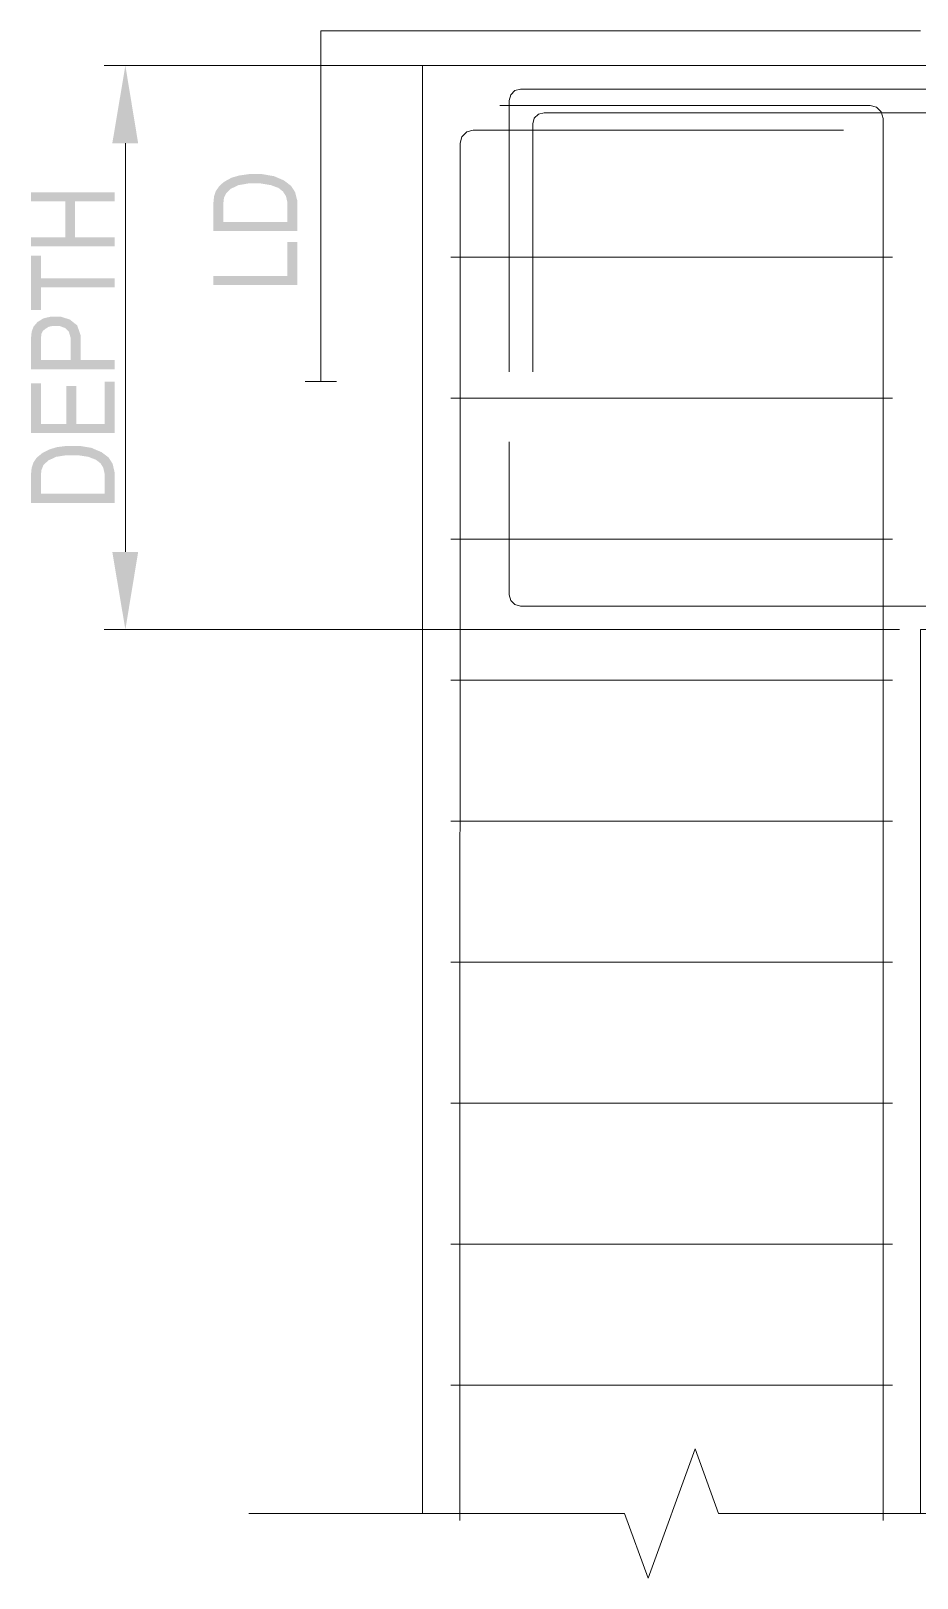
# Model space of a CAD drawing. Header units: millimetres. Extents: x 51.5 to 74.8, y 0.8 to 17.2.
# Drawn here: x 67.092 to 67.763, y 9.743 to 10.915 of the extents above; entities that cross this region are included whole.
import ezdxf

# ---------------------------------------------------------------- set-up
doc = ezdxf.new("R2010")
doc.units = ezdxf.units.MM
doc.layers.add('PDF_Geomertry', color=7, linetype='Continuous')
doc.layers.add('PDF_Solid Fills', color=7, linetype='Continuous')

msp = doc.modelspace()

# ---------------------------------------------------------------- hatches: boundary and pattern name
at = {"layer": 'PDF_Solid Fills', "transparency": 33554559}
h = msp.add_hatch(color=256, dxfattribs=at)
h.paths.add_polyline_path([(67.2936, 10.7629), (67.23, 10.7629), (67.23, 10.7809), (67.23, 10.7843), (67.2305, 10.7894), (67.2311, 10.7911), (67.2319, 10.7934), (67.2347, 10.7973), (67.2366, 10.799), (67.2387, 10.8006), (67.2437, 10.8033), (67.2469, 10.8043), (67.25, 10.8051), (67.2572, 10.8061), (67.2613, 10.8061), (67.2668, 10.8061), (67.2759, 10.8045), (67.2797, 10.8029), (67.2834, 10.8013), (67.2888, 10.7972), (67.2904, 10.7948), (67.2919, 10.7923), (67.2936, 10.7858), (67.2936, 10.7818)])
h.paths.add_polyline_path([(67.2861, 10.7698), (67.2861, 10.7809), (67.2861, 10.7843), (67.285, 10.7894), (67.2838, 10.7912), (67.2827, 10.7929), (67.2793, 10.7956), (67.2768, 10.7965), (67.2736, 10.7977), (67.2658, 10.799), (67.2613, 10.799), (67.2565, 10.799), (67.2488, 10.7977), (67.2461, 10.7963), (67.2433, 10.7951), (67.2397, 10.7916), (67.2387, 10.7895), (67.238, 10.7881), (67.2375, 10.7838), (67.2375, 10.7808), (67.2375, 10.7698)])
for points in [[(67.1552, 10.7513), (67.0918, 10.7513), (67.0918, 10.7583), (67.1177, 10.7583), (67.1177, 10.7854), (67.0918, 10.7854), (67.0918, 10.7923), (67.1552, 10.7923), (67.1552, 10.7854), (67.1252, 10.7854), (67.1252, 10.7583), (67.1552, 10.7583)], [(67.2936, 10.7222), (67.23, 10.7222), (67.23, 10.729), (67.2861, 10.729), (67.2861, 10.7547), (67.2936, 10.7547)], [(67.1552, 10.7202), (67.0993, 10.7202), (67.0993, 10.7031), (67.0918, 10.7031), (67.0918, 10.7444), (67.0993, 10.7444), (67.0993, 10.7272), (67.1552, 10.7272)], [(67.1552, 10.6099), (67.0918, 10.6099), (67.0918, 10.6476), (67.0993, 10.6476), (67.0993, 10.6169), (67.1186, 10.6169), (67.1186, 10.6456), (67.1261, 10.6456), (67.1261, 10.6169), (67.1477, 10.6169), (67.1477, 10.6488), (67.1552, 10.6488)]]:
    msp.add_hatch(color=256, dxfattribs=at).paths.add_polyline_path(points)
h = msp.add_hatch(color=256, dxfattribs=at)
h.paths.add_polyline_path([(67.1552, 10.6583), (67.0918, 10.6583), (67.0918, 10.678), (67.0918, 10.6815), (67.0923, 10.6866), (67.0929, 10.6883), (67.0937, 10.6905), (67.0968, 10.6941), (67.099, 10.6954), (67.1012, 10.6968), (67.1068, 10.6981), (67.11, 10.6981), (67.1143, 10.6981), (67.1213, 10.6959), (67.124, 10.6937), (67.1268, 10.6915), (67.1294, 10.684), (67.1294, 10.6786), (67.1294, 10.6652), (67.1552, 10.6652)])
h.paths.add_polyline_path([(67.1219, 10.6652), (67.1219, 10.6787), (67.1219, 10.6819), (67.1205, 10.6866), (67.119, 10.6881), (67.1176, 10.6895), (67.1133, 10.6911), (67.1104, 10.6911), (67.1084, 10.6911), (67.1052, 10.6904), (67.1038, 10.6895), (67.1026, 10.6888), (67.1007, 10.6872), (67.1002, 10.6861), (67.0997, 10.6851), (67.0993, 10.6813), (67.0993, 10.6786), (67.0993, 10.6652)])
h = msp.add_hatch(color=256, dxfattribs=at)
h.paths.add_polyline_path([(67.1552, 10.557), (67.0918, 10.557), (67.0918, 10.5751), (67.0918, 10.5784), (67.0923, 10.5836), (67.0929, 10.5852), (67.0936, 10.5876), (67.0963, 10.5915), (67.0984, 10.5931), (67.1004, 10.5948), (67.1055, 10.5974), (67.1086, 10.5984), (67.1116, 10.5993), (67.119, 10.6002), (67.1232, 10.6002), (67.1286, 10.6002), (67.1377, 10.5987), (67.1415, 10.597), (67.1452, 10.5955), (67.1505, 10.5915), (67.1522, 10.589), (67.1537, 10.5865), (67.1552, 10.5799), (67.1552, 10.5759)])
h.paths.add_polyline_path([(67.1477, 10.564), (67.1477, 10.5751), (67.1477, 10.5784), (67.1466, 10.5836), (67.1455, 10.5854), (67.1445, 10.587), (67.1409, 10.5898), (67.1386, 10.5906), (67.1354, 10.5919), (67.1276, 10.5931), (67.123, 10.5931), (67.1183, 10.5931), (67.1107, 10.5919), (67.1079, 10.5905), (67.1051, 10.5893), (67.1013, 10.5858), (67.1005, 10.5838), (67.0998, 10.5823), (67.0993, 10.578), (67.0993, 10.5749), (67.0993, 10.564)])

# ---------------------------------------------------------------- linework, layer by layer
at = {"layer": 'PDF_Geomertry', "lineweight": 0}
for points in [[(67.3113, 10.649), (67.3113, 10.9145), (67.7658, 10.9145)], [(67.7498, 10.8883), (67.1473, 10.8883)], [(67.3884, 9.7915), (67.3884, 10.8883), (67.7658, 10.8883), (70.6134, 10.8883), (70.8127, 10.8883), (70.9908, 10.8883), (72.9308, 10.8883)], [(72.9308, 10.4611), (70.9908, 10.4611), (70.9908, 9.7915), (70.8377, 9.7915), (70.82, 9.8404), (70.7843, 9.7426), (70.7665, 9.7915), (70.6134, 9.7915), (70.6134, 10.4611), (67.7658, 10.4611), (67.7658, 9.7915), (67.6127, 9.7915), (67.595, 9.8404), (67.5593, 9.7426), (67.5415, 9.7915), (67.3884, 9.7915), (67.3884, 10.8883), (70.8313, 10.8883), (73.308, 10.8883)], [(73.623, 10.8705), (72.164, 10.8705), (68.9159, 10.8705), (67.4626, 10.8705), (67.4584, 10.8693), (67.4552, 10.8662), (67.4541, 10.8619), (67.4541, 10.6563)], [(67.7373, 9.7863), (67.7373, 10.8483), (67.7359, 10.8533), (67.7323, 10.8569), (67.7275, 10.8581), (67.4469, 10.8581)], [(67.4719, 10.6563), (67.4719, 10.8441), (67.473, 10.8484), (67.4762, 10.8515), (67.4805, 10.8526), (68.6011, 10.8526), (68.6011, 10.8526)], [(67.1633, 10.8294), (67.1633, 10.5199)], [(67.7073, 10.8394), (67.4269, 10.8394), (67.4219, 10.838), (67.4183, 10.8344), (67.417, 10.8294), (67.4168, 9.7863)], [(67.4098, 10.7431), (67.7444, 10.7431)], [(67.3233, 10.649), (67.2995, 10.649)], [(67.4098, 10.6363), (67.7444, 10.6363)], [(67.4541, 10.6034), (67.4541, 10.4874), (67.4552, 10.4831), (67.4584, 10.4801), (67.4626, 10.4788), (71.2277, 10.4788)], [(67.4098, 10.5295), (67.7444, 10.5295)], [(67.7498, 10.4611), (67.1473, 10.4611)], [(67.1633, 10.4611), (67.1633, 10.4611)], [(67.4098, 10.4227), (67.7444, 10.4227)], [(67.4098, 10.3159), (67.7444, 10.3159)], [(67.4098, 10.2091), (67.7444, 10.2091)], [(67.4098, 10.1023), (67.7444, 10.1023)], [(67.4098, 9.9955), (67.7444, 9.9955)], [(67.4098, 9.8888), (67.7444, 9.8888)], [(67.2568, 9.7915), (67.5415, 9.7915), (67.5593, 9.7426), (67.595, 9.8404), (67.6127, 9.7915), (67.8975, 9.7915)]]:
    msp.add_lwpolyline(points, dxfattribs=at)
at = {"layer": 'PDF_Solid Fills', "transparency": 33554559}
for points in [[(67.173, 10.8294), (67.1534, 10.8294), (67.1633, 10.8883)], [(67.3111, 10.6493), (67.3111, 10.6493), (67.3115, 10.6487), (67.3116, 10.6488)], [(67.1534, 10.5199), (67.173, 10.5199), (67.1633, 10.4611)]]:
    msp.add_solid(points, dxfattribs=at)

doc.saveas('drawing.dxf')
